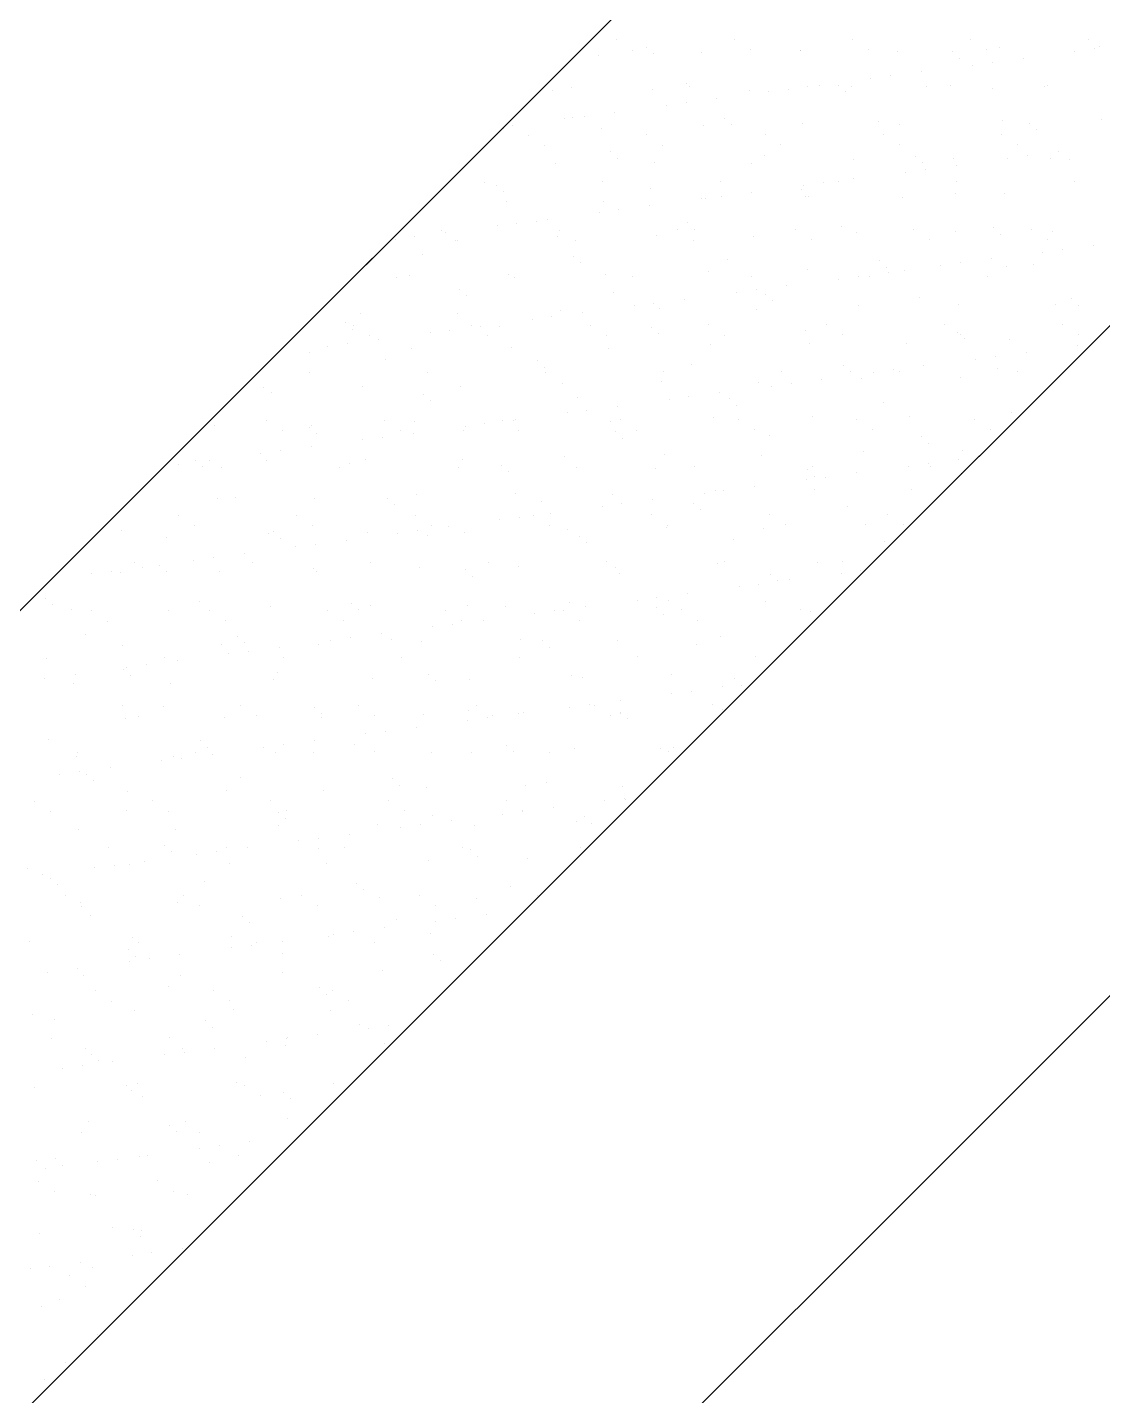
# Model space of a CAD drawing. Header units: millimetres. Extents: x 89805 to 1757503, y 48266 to 267832.
# Drawn here: x 952822.9 to 953106.4, y 127303.3 to 127664.2 of the extents above; entities that cross this region are included whole.
import ezdxf

# ---------------------------------------------------------------- set-up
doc = ezdxf.new("R2010")
doc.units = ezdxf.units.MM
doc.header["$LTSCALE"] = 1000
doc.layers.add('G-装饰造型轮廓线', color=3, linetype='Continuous')
doc.layers.add('WALL', color=111, linetype='Continuous')

msp = doc.modelspace()

# ---------------------------------------------------------------- linework, layer by layer
at = {"color": 8, "ltscale": 0.7}
for p, q in [((952978.16, 127660.84), (952978.16, 127660.84)), ((953009.3, 127660.9), (953009.3, 127660.9)), ((953040.44, 127660.96), (953040.44, 127660.96)), ((953071.58, 127661.01), (953071.58, 127661.01)), ((953102.72, 127661.07), (953102.72, 127661.07)), ((952973.51, 127656.67), (952973.51, 127656.67)), ((952982.37, 127658.16), (952982.37, 127658.16)), ((952986.12, 127658.92), (952986.12, 127658.92)), ((952987.96, 127657.23), (952987.96, 127657.23)), ((953000.52, 127657.65), (953000.52, 127657.65)), ((953013.52, 127658.21), (953013.52, 127658.21)), ((953026.69, 127657.98), (953026.69, 127657.98)), ((953026.72, 127658.03), (953026.72, 127658.03)), ((953044.66, 127658.27), (953044.66, 127658.27)), ((953052.27, 127657.86), (953052.27, 127657.86)), ((953066.73, 127657.69), (953066.73, 127657.69)), ((953075.8, 127658.33), (953075.8, 127658.33)), ((953079.28, 127658.83), (953079.28, 127658.83)), ((953099.04, 127657.78), (953099.04, 127657.78)), ((953104.25, 127658.46), (953104.25, 127658.46)), ((953105.46, 127659.17), (953105.46, 127659.17)), ((953068.58, 127656), (953068.58, 127656)), ((953072.12, 127654.23), (953072.12, 127654.23)), ((953077.33, 127654.92), (953077.33, 127654.92)), ((953085.46, 127655.99), (953085.46, 127655.99)), ((952996.66, 127649.26), (952996.66, 127649.26)), ((953045.21, 127650.69), (953045.21, 127650.69)), ((953050.41, 127651.37), (953050.41, 127651.37)), ((953058.54, 127652.44), (953058.54, 127652.44)), ((952961.45, 127647.42), (952961.45, 127647.42)), ((952966.41, 127648.43), (952966.41, 127648.43)), ((952987.62, 127647.75), (952987.62, 127647.75)), ((952997.56, 127648.49), (952997.56, 127648.49)), ((953004.7, 127645.36), (953004.7, 127645.36)), ((953013.2, 127647.63), (953013.2, 127647.63)), ((953018.29, 127647.14), (953018.29, 127647.14)), ((953023.49, 127647.83), (953023.49, 127647.83)), ((953028.7, 127648.54), (953028.7, 127648.54)), ((953031.62, 127648.9), (953031.62, 127648.9)), ((953036.67, 127648.91), (953036.67, 127648.91)), ((953038.52, 127647.22), (953038.52, 127647.22)), ((953040.21, 127648.61), (953040.21, 127648.61)), ((953059.84, 127648.6), (953059.84, 127648.6)), ((953066.39, 127648.94), (953066.39, 127648.94)), ((953077.28, 127648.03), (953077.28, 127648.03)), ((953090.98, 127648.66), (953090.98, 127648.66)), ((953091.97, 127648.82), (953091.97, 127648.82)), ((952977.79, 127641.81), (952977.79, 127641.81)), ((952991.37, 127643.6), (952991.37, 127643.6)), ((952996.58, 127644.29), (952996.58, 127644.29)), ((952950.87, 127638.27), (952950.87, 127638.27)), ((952964.45, 127640.06), (952964.45, 127640.06)), ((952966.6, 127640.48), (952966.6, 127640.48)), ((952969.66, 127640.74), (952969.66, 127640.74)), ((953001.15, 127638.38), (953001.15, 127638.38)), ((953006.61, 127640.14), (953006.61, 127640.14)), ((953008.46, 127638.45), (953008.46, 127638.45)), ((953027.32, 127638.71), (953027.32, 127638.71)), ((953047.22, 127639.25), (953047.22, 127639.25)), ((953052.9, 127638.59), (953052.9, 127638.59)), ((953079.91, 127639.56), (953079.91, 127639.56)), ((953087.23, 127638.91), (953087.23, 127638.91)), ((953106.09, 127639.9), (953106.09, 127639.9)), ((952948.56, 127637.53), (952948.56, 127637.53)), ((952955.09, 127635.75), (952955.09, 127635.75)), ((952974.14, 127637.41), (952974.14, 127637.41)), ((952986.23, 127635.8), (952986.23, 127635.8)), ((953017.38, 127635.86), (953017.38, 127635.86)), ((953048.52, 127635.92), (953048.52, 127635.92)), ((953079.66, 127635.97), (953079.66, 127635.97)), ((953089.07, 127637.22), (953089.07, 127637.22)), ((952959.31, 127633.06), (952959.31, 127633.06)), ((952976.55, 127631.36), (952976.55, 127631.36)), ((952990.45, 127633.12), (952990.45, 127633.12)), ((953021.59, 127633.17), (953021.59, 127633.17)), ((953052.73, 127633.23), (953052.73, 127633.23)), ((953083.87, 127633.29), (953083.87, 127633.29)), ((953094.68, 127631.31), (953094.68, 127631.31)), ((952962.08, 127628.15), (952962.08, 127628.15)), ((952978.39, 127629.67), (952978.39, 127629.67)), ((952988.25, 127628.49), (952988.25, 127628.49)), ((953013.83, 127628.36), (953013.83, 127628.36)), ((953017.15, 127630.47), (953017.15, 127630.47)), ((953040.84, 127629.34), (953040.84, 127629.34)), ((953057.17, 127630.13), (953057.17, 127630.13)), ((953059.01, 127628.44), (953059.01, 127628.44)), ((953067.02, 127629.67), (953067.02, 127629.67)), ((953067.76, 127627.77), (953067.76, 127627.77)), ((953081.34, 127629.55), (953081.34, 127629.55)), ((953086.55, 127630.24), (953086.55, 127630.24)), ((953092.6, 127629.55), (953092.6, 127629.55)), ((953097.77, 127629.25), (953097.77, 127629.25)), ((953040.84, 127624.22), (953040.84, 127624.22)), ((953054.43, 127626.01), (953054.43, 127626.01)), ((953059.63, 127626.7), (953059.63, 127626.7)), ((952943.35, 127623.33), (952943.35, 127623.33)), ((952946.49, 127622.58), (952946.49, 127622.58)), ((952948.33, 127620.89), (952948.33, 127620.89)), ((952974.49, 127623.39), (952974.49, 127623.39)), ((952987.09, 127621.7), (952987.09, 127621.7)), ((953005.63, 127623.44), (953005.63, 127623.44)), ((953013.92, 127620.68), (953013.92, 127620.68)), ((953027.11, 127621.35), (953027.11, 127621.35)), ((953027.51, 127622.47), (953027.51, 127622.47)), ((953032.71, 127623.15), (953032.71, 127623.15)), ((953036.77, 127623.5), (953036.77, 127623.5)), ((953067.71, 127620.47), (953067.71, 127620.47)), ((953067.91, 127623.56), (953067.91, 127623.56)), ((953080.54, 127620.3), (953080.54, 127620.3)), ((953099.06, 127623.61), (953099.06, 127623.61)), ((952949.19, 127618.26), (952949.19, 127618.26)), ((952974.77, 127618.14), (952974.77, 127618.14)), ((952987.01, 127617.13), (952987.01, 127617.13)), ((953000.59, 127618.92), (953000.59, 127618.92)), ((953001.78, 127619.11), (953001.78, 127619.11)), ((953005.8, 127619.61), (953005.8, 127619.61)), ((953027.95, 127619.44), (953027.95, 127619.44)), ((953028.95, 127619.67), (953028.95, 127619.67)), ((953053.53, 127619.32), (953053.53, 127619.32)), ((952957.03, 127612.92), (952957.03, 127612.92)), ((952960.09, 127613.59), (952960.09, 127613.59)), ((952973.67, 127615.38), (952973.67, 127615.38)), ((952978.88, 127616.06), (952978.88, 127616.06)), ((952932.03, 127610.65), (952932.03, 127610.65)), ((952933.17, 127610.05), (952933.17, 127610.05)), ((952946.75, 127611.84), (952946.75, 127611.84)), ((952951.96, 127612.52), (952951.96, 127612.52)), ((952963.17, 127610.71), (952963.17, 127610.71)), ((952994.31, 127610.76), (952994.31, 127610.76)), ((952997.05, 127612.58), (952997.05, 127612.58)), ((952998.89, 127610.89), (952998.89, 127610.89)), ((953025.45, 127610.82), (953025.45, 127610.82)), ((953037.65, 127611.69), (953037.65, 127611.69)), ((953041.47, 127610.07), (953041.47, 127610.07)), ((953056.59, 127610.87), (953056.59, 127610.87)), ((953067.65, 127610.4), (953067.65, 127610.4)), ((953077.67, 127611.35), (953077.67, 127611.35)), ((953079.51, 127609.66), (953079.51, 127609.66)), ((953087.73, 127610.93), (953087.73, 127610.93)), ((953093.23, 127610.28), (953093.23, 127610.28)), ((952919.84, 127608.29), (952919.84, 127608.29)), ((952925.04, 127608.98), (952925.04, 127608.98)), ((952935.7, 127607.91), (952935.7, 127607.91)), ((952936.24, 127607.96), (952936.24, 127607.96)), ((952962.71, 127608.88), (952962.71, 127608.88)), ((952967.39, 127608.02), (952967.39, 127608.02)), ((952988.88, 127609.22), (952988.88, 127609.22)), ((952998.53, 127608.08), (952998.53, 127608.08)), ((953014.46, 127609.1), (953014.46, 127609.1)), ((953029.67, 127608.13), (953029.67, 127608.13)), ((953060.81, 127608.19), (953060.81, 127608.19)), ((953091.95, 127608.25), (953091.95, 127608.25)), ((953103.9, 127606.63), (953103.9, 127606.63)), ((952926.97, 127604.14), (952926.97, 127604.14)), ((952966.99, 127603.8), (952966.99, 127603.8)), ((952968.83, 127602.11), (952968.83, 127602.11)), ((953007.59, 127602.92), (953007.59, 127602.92)), ((953047.6, 127602.57), (953047.6, 127602.57)), ((953076.98, 127603.09), (953076.98, 127603.09)), ((953090.56, 127604.88), (953090.56, 127604.88)), ((953095.77, 127605.56), (953095.77, 127605.56)), ((952923.64, 127598.66), (952923.64, 127598.66)), ((952949.82, 127598.99), (952949.82, 127598.99)), ((952975.4, 127598.87), (952975.4, 127598.87)), ((953002.41, 127599.84), (953002.41, 127599.84)), ((953028.58, 127600.18), (953028.58, 127600.18)), ((953041.93, 127598.47), (953041.93, 127598.47)), ((953044.85, 127598.46), (953044.85, 127598.46)), ((953049.45, 127600.88), (953049.45, 127600.88)), ((953050.06, 127599.54), (953050.06, 127599.54)), ((953054.16, 127600.05), (953054.16, 127600.05)), ((953063.65, 127601.33), (953063.65, 127601.33)), ((953068.85, 127602.02), (953068.85, 127602.02)), ((953075.99, 127598.52), (953075.99, 127598.52)), ((953081.17, 127601.03), (953081.17, 127601.03)), ((953088.21, 127601.69), (953088.21, 127601.69)), ((952920.28, 127598.23), (952920.28, 127598.23)), ((952936.92, 127595.02), (952936.92, 127595.02)), ((952951.43, 127598.29), (952951.43, 127598.29)), ((952982.57, 127598.35), (952982.57, 127598.35)), ((953013.71, 127598.4), (953013.71, 127598.4)), ((953015.02, 127594.93), (953015.02, 127594.93)), ((953023.14, 127596), (953023.14, 127596)), ((953036.73, 127597.79), (953036.73, 127597.79)), ((952938.77, 127593.34), (952938.77, 127593.34)), ((952977.53, 127594.14), (952977.53, 127594.14)), ((952988.1, 127591.39), (952988.1, 127591.39)), ((952996.23, 127592.46), (952996.23, 127592.46)), ((953009.81, 127594.25), (953009.81, 127594.25)), ((953017.54, 127593.8), (953017.54, 127593.8)), ((953019.39, 127592.11), (953019.39, 127592.11)), ((953058.15, 127592.91), (953058.15, 127592.91)), ((953098.16, 127592.57), (953098.16, 127592.57)), ((952910.75, 127588.77), (952910.75, 127588.77)), ((952936.33, 127588.64), (952936.33, 127588.64)), ((952961.18, 127587.84), (952961.18, 127587.84)), ((952963.34, 127589.62), (952963.34, 127589.62)), ((952969.31, 127588.91), (952969.31, 127588.91)), ((952982.89, 127590.7), (952982.89, 127590.7)), ((952989.51, 127589.95), (952989.51, 127589.95)), ((953015.09, 127589.83), (953015.09, 127589.83)), ((953042.1, 127590.8), (953042.1, 127590.8)), ((953068.28, 127591.13), (953068.28, 127591.13)), ((953093.86, 127591.01), (953093.86, 127591.01)), ((953100.01, 127590.88), (953100.01, 127590.88)), ((952906.86, 127586.25), (952906.86, 127586.25)), ((952908.71, 127584.56), (952908.71, 127584.56)), ((952908.96, 127585.55), (952908.96, 127585.55)), ((952934.26, 127584.3), (952934.26, 127584.3)), ((952940.1, 127585.61), (952940.1, 127585.61)), ((952942.39, 127585.37), (952942.39, 127585.37)), ((952947.47, 127585.36), (952947.47, 127585.36)), ((952955.97, 127587.16), (952955.97, 127587.16)), ((952971.24, 127585.66), (952971.24, 127585.66)), ((952987.48, 127585.02), (952987.48, 127585.02)), ((953002.39, 127585.72), (953002.39, 127585.72)), ((953028.09, 127584.14), (953028.09, 127584.14)), ((953033.53, 127585.78), (953033.53, 127585.78)), ((953064.67, 127585.83), (953064.67, 127585.83)), ((953095.81, 127585.89), (953095.81, 127585.89)), ((952907.34, 127580.76), (952907.34, 127580.76)), ((952913.18, 127582.86), (952913.18, 127582.86)), ((952915.47, 127581.83), (952915.47, 127581.83)), ((952929.06, 127583.61), (952929.06, 127583.61)), ((952944.32, 127582.92), (952944.32, 127582.92)), ((952975.46, 127582.98), (952975.46, 127582.98)), ((952989.33, 127583.33), (952989.33, 127583.33)), ((953003.04, 127580.57), (953003.04, 127580.57)), ((953006.6, 127583.03), (953006.6, 127583.03)), ((953029.21, 127580.91), (953029.21, 127580.91)), ((953037.74, 127583.09), (953037.74, 127583.09)), ((953054.79, 127580.79), (953054.79, 127580.79)), ((953068.1, 127583.79), (953068.1, 127583.79)), ((953068.89, 127583.15), (953068.89, 127583.15)), ((953069.94, 127582.1), (953069.94, 127582.1)), ((953081.8, 127581.76), (953081.8, 127581.76)), ((953100.03, 127583.2), (953100.03, 127583.2)), ((952897.26, 127578.42), (952897.26, 127578.42)), ((952902.14, 127580.07), (952902.14, 127580.07)), ((952924.27, 127579.39), (952924.27, 127579.39)), ((952950.45, 127579.72), (952950.45, 127579.72)), ((952976.03, 127579.6), (952976.03, 127579.6)), ((953078.07, 127577.34), (953078.07, 127577.34)), ((953086.2, 127578.41), (953086.2, 127578.41)), ((953099.78, 127580.2), (953099.78, 127580.2)), ((952917.41, 127576.59), (952917.41, 127576.59)), ((952928.36, 127573.19), (952928.36, 127573.19)), ((952957.42, 127576.24), (952957.42, 127576.24)), ((952959.26, 127574.55), (952959.26, 127574.55)), ((952959.5, 127573.25), (952959.5, 127573.25)), ((952990.64, 127573.31), (952990.64, 127573.31)), ((952998.03, 127575.36), (952998.03, 127575.36)), ((953021.78, 127573.36), (953021.78, 127573.36)), ((953038.04, 127575.01), (953038.04, 127575.01)), ((953039.88, 127573.33), (953039.88, 127573.33)), ((953051.15, 127573.8), (953051.15, 127573.8)), ((953052.93, 127573.42), (953052.93, 127573.42)), ((953059.28, 127574.87), (953059.28, 127574.87)), ((953072.87, 127576.66), (953072.87, 127576.66)), ((953078.64, 127574.13), (953078.64, 127574.13)), ((953084.07, 127573.48), (953084.07, 127573.48)), ((952897.22, 127573.14), (952897.22, 127573.14)), ((952963.97, 127570.35), (952963.97, 127570.35)), ((952990.14, 127570.68), (952990.14, 127570.68)), ((953015.72, 127570.56), (953015.72, 127570.56)), ((953024.24, 127570.25), (953024.24, 127570.25)), ((953032.36, 127571.32), (953032.36, 127571.32)), ((953042.73, 127571.53), (953042.73, 127571.53)), ((953045.95, 127573.11), (953045.95, 127573.11)), ((953068.91, 127571.87), (953068.91, 127571.87)), ((952885.2, 127569.16), (952885.2, 127569.16)), ((952887.34, 127567.81), (952887.34, 127567.81)), ((952911.38, 127569.5), (952911.38, 127569.5)), ((952927.36, 127567.47), (952927.36, 127567.47)), ((952936.96, 127569.37), (952936.96, 127569.37)), ((952967.96, 127566.58), (952967.96, 127566.58)), ((952992.11, 127566.02), (952992.11, 127566.02)), ((952997.32, 127566.71), (952997.32, 127566.71)), ((953005.45, 127567.78), (953005.45, 127567.78)), ((953007.98, 127566.24), (953007.98, 127566.24)), ((953019.03, 127569.57), (953019.03, 127569.57)), ((952929.2, 127565.78), (952929.2, 127565.78)), ((952965.19, 127562.48), (952965.19, 127562.48)), ((952970.4, 127563.17), (952970.4, 127563.17)), ((952978.53, 127564.24), (952978.53, 127564.24)), ((953009.82, 127564.55), (953009.82, 127564.55)), ((953048.58, 127565.35), (953048.58, 127565.35)), ((953082.43, 127562.49), (953082.43, 127562.49)), ((952872.31, 127559.27), (952872.31, 127559.27)), ((952885.9, 127560.45), (952885.9, 127560.45)), ((952897.89, 127559.15), (952897.89, 127559.15)), ((952917.04, 127560.51), (952917.04, 127560.51)), ((952924.9, 127560.12), (952924.9, 127560.12)), ((952938.28, 127558.94), (952938.28, 127558.94)), ((952943.48, 127559.62), (952943.48, 127559.62)), ((952948.18, 127560.57), (952948.18, 127560.57)), ((952951.08, 127560.46), (952951.08, 127560.46)), ((952951.61, 127560.69), (952951.61, 127560.69)), ((952976.66, 127560.33), (952976.66, 127560.33)), ((952979.32, 127560.62), (952979.32, 127560.62)), ((953003.67, 127561.31), (953003.67, 127561.31)), ((953010.46, 127560.68), (953010.46, 127560.68)), ((953029.84, 127561.64), (953029.84, 127561.64)), ((953041.6, 127560.74), (953041.6, 127560.74)), ((953055.42, 127561.52), (953055.42, 127561.52)), ((953072.75, 127560.79), (953072.75, 127560.79)), ((952890.11, 127557.77), (952890.11, 127557.77)), ((952897.3, 127558.69), (952897.3, 127558.69)), ((952899.14, 127557), (952899.14, 127557)), ((952911.36, 127555.39), (952911.36, 127555.39)), ((952916.56, 127556.08), (952916.56, 127556.08)), ((952921.26, 127557.82), (952921.26, 127557.82)), ((952924.69, 127557.15), (952924.69, 127557.15)), ((952937.9, 127557.81), (952937.9, 127557.81)), ((952952.4, 127557.88), (952952.4, 127557.88)), ((952977.92, 127557.46), (952977.92, 127557.46)), ((952979.76, 127555.77), (952979.76, 127555.77)), ((952983.54, 127557.94), (952983.54, 127557.94)), ((953014.68, 127557.99), (953014.68, 127557.99)), ((953018.52, 127556.58), (953018.52, 127556.58)), ((953045.82, 127558.05), (953045.82, 127558.05)), ((953058.54, 127556.23), (953058.54, 127556.23)), ((953076.96, 127558.11), (953076.96, 127558.11)), ((952884.44, 127551.85), (952884.44, 127551.85)), ((952889.65, 127552.53), (952889.65, 127552.53)), ((952897.78, 127553.6), (952897.78, 127553.6)), ((953043.36, 127552.26), (953043.36, 127552.26)), ((953060.38, 127554.54), (953060.38, 127554.54)), ((953069.54, 127552.6), (953069.54, 127552.6)), ((952862.73, 127548.99), (952862.73, 127548.99)), ((952867.24, 127549.91), (952867.24, 127549.91)), ((952869.08, 127548.22), (952869.08, 127548.22)), ((952870.86, 127550.06), (952870.86, 127550.06)), ((952874.15, 127548.04), (952874.15, 127548.04)), ((952885.83, 127549.9), (952885.83, 127549.9)), ((952905.29, 127548.1), (952905.29, 127548.1)), ((952907.84, 127549.03), (952907.84, 127549.03)), ((952912.01, 127550.23), (952912.01, 127550.23)), ((952936.44, 127548.15), (952936.44, 127548.15)), ((952937.59, 127550.11), (952937.59, 127550.11)), ((952947.86, 127548.68), (952947.86, 127548.68)), ((952964.6, 127551.08), (952964.6, 127551.08)), ((952967.58, 127548.21), (952967.58, 127548.21)), ((952990.77, 127551.41), (952990.77, 127551.41)), ((952998.72, 127548.27), (952998.72, 127548.27)), ((953016.35, 127551.29), (953016.35, 127551.29)), ((953029.86, 127548.32), (953029.86, 127548.32)), ((953055.17, 127548.43), (953055.17, 127548.43)), ((953060.37, 127549.12), (953060.37, 127549.12)), ((953061, 127548.38), (953061, 127548.38)), ((953068.5, 127550.19), (953068.5, 127550.19)), ((952949.7, 127547), (952949.7, 127547)), ((952988.46, 127547.8), (952988.46, 127547.8)), ((953028.25, 127544.89), (953028.25, 127544.89)), ((953028.47, 127547.46), (953028.47, 127547.46)), ((953030.32, 127545.77), (953030.32, 127545.77)), ((953033.45, 127545.58), (953033.45, 127545.58)), ((953041.58, 127546.65), (953041.58, 127546.65)), ((953069.08, 127546.57), (953069.08, 127546.57)), ((952925.53, 127540.85), (952925.53, 127540.85)), ((952951.71, 127541.19), (952951.71, 127541.19)), ((952977.29, 127541.06), (952977.29, 127541.06)), ((953001.33, 127541.35), (953001.33, 127541.35)), ((953004.3, 127542.04), (953004.3, 127542.04)), ((953006.54, 127542.03), (953006.54, 127542.03)), ((953014.67, 127543.1), (953014.67, 127543.1)), ((953030.47, 127542.37), (953030.47, 127542.37)), ((953056.05, 127542.25), (953056.05, 127542.25)), ((952872.94, 127540), (952872.94, 127540)), ((952877.78, 127540.25), (952877.78, 127540.25)), ((952898.52, 127539.88), (952898.52, 127539.88)), ((952917.79, 127539.91), (952917.79, 127539.91)), ((952919.64, 127538.22), (952919.64, 127538.22)), ((952958.4, 127539.02), (952958.4, 127539.02)), ((952974.41, 127537.8), (952974.41, 127537.8)), ((952979.62, 127538.49), (952979.62, 127538.49)), ((952987.75, 127539.56), (952987.75, 127539.56)), ((952998.41, 127538.68), (952998.41, 127538.68)), ((953039.02, 127537.8), (953039.02, 127537.8)), ((952862.83, 127535.36), (952862.83, 127535.36)), ((952893.97, 127535.41), (952893.97, 127535.41)), ((952925.11, 127535.47), (952925.11, 127535.47)), ((952947.5, 127534.26), (952947.5, 127534.26)), ((952952.7, 127534.94), (952952.7, 127534.94)), ((952956.26, 127535.53), (952956.26, 127535.53)), ((952960.83, 127536.01), (952960.83, 127536.01)), ((952987.4, 127535.58), (952987.4, 127535.58)), ((953000.26, 127536.99), (953000.26, 127536.99)), ((953018.54, 127535.64), (953018.54, 127535.64)), ((953049.68, 127535.7), (953049.68, 127535.7)), ((952847.72, 127531.47), (952847.72, 127531.47)), ((952867.05, 127532.67), (952867.05, 127532.67)), ((952886.46, 127530.63), (952886.46, 127530.63)), ((952887.73, 127531.13), (952887.73, 127531.13)), ((952898.19, 127532.73), (952898.19, 127532.73)), ((952912.64, 127530.96), (952912.64, 127530.96)), ((952920.58, 127530.71), (952920.58, 127530.71)), ((952925.78, 127531.4), (952925.78, 127531.4)), ((952928.34, 127530.25), (952928.34, 127530.25)), ((952929.33, 127532.78), (952929.33, 127532.78)), ((952933.91, 127532.47), (952933.91, 127532.47)), ((952938.22, 127530.84), (952938.22, 127530.84)), ((952960.47, 127532.84), (952960.47, 127532.84)), ((952965.23, 127531.81), (952965.23, 127531.81)), ((952968.35, 127529.9), (952968.35, 127529.9)), ((952991.4, 127532.15), (952991.4, 127532.15)), ((952991.61, 127532.9), (952991.61, 127532.9)), ((953016.98, 127532.02), (953016.98, 127532.02)), ((953022.76, 127532.95), (953022.76, 127532.95)), ((953043.99, 127533), (953043.99, 127533)), ((953053.9, 127533.01), (953053.9, 127533.01)), ((952859.45, 127529.65), (952859.45, 127529.65)), ((952889.58, 127529.44), (952889.58, 127529.44)), ((952893.66, 127527.17), (952893.66, 127527.17)), ((952898.87, 127527.86), (952898.87, 127527.86)), ((952907, 127528.93), (952907, 127528.93)), ((952970.2, 127528.21), (952970.2, 127528.21)), ((953008.96, 127529.02), (953008.96, 127529.02)), ((953048.97, 127528.68), (953048.97, 127528.68)), ((952851.09, 127522.94), (952851.09, 127522.94)), ((952866.74, 127523.63), (952866.74, 127523.63)), ((952871.95, 127524.31), (952871.95, 127524.31)), ((952880.08, 127525.38), (952880.08, 127525.38)), ((952882.23, 127523), (952882.23, 127523)), ((952913.37, 127523.05), (952913.37, 127523.05)), ((952944.51, 127523.11), (952944.51, 127523.11)), ((952975.65, 127523.17), (952975.65, 127523.17)), ((953004.93, 127522.77), (953004.93, 127522.77)), ((953006.8, 127523.22), (953006.8, 127523.22)), ((953031.1, 127523.1), (953031.1, 127523.1)), ((953037.94, 127523.28), (953037.94, 127523.28)), ((952839.83, 127520.08), (952839.83, 127520.08)), ((952845.03, 127520.77), (952845.03, 127520.77)), ((952847.39, 127520.4), (952847.39, 127520.4)), ((952853.16, 127521.84), (952853.16, 127521.84)), ((952857.67, 127522.35), (952857.67, 127522.35)), ((952859.52, 127520.67), (952859.52, 127520.67)), ((952873.57, 127520.73), (952873.57, 127520.73)), ((952898.28, 127521.47), (952898.28, 127521.47)), ((952899.15, 127520.61), (952899.15, 127520.61)), ((952926.16, 127521.59), (952926.16, 127521.59)), ((952938.29, 127521.13), (952938.29, 127521.13)), ((952940.13, 127519.44), (952940.13, 127519.44)), ((952952.34, 127521.92), (952952.34, 127521.92)), ((952977.92, 127521.8), (952977.92, 127521.8)), ((952978.9, 127520.24), (952978.9, 127520.24)), ((953018.91, 127519.9), (953018.91, 127519.9)), ((953037.47, 127520.21), (953037.47, 127520.21)), ((953042.67, 127520.9), (953042.67, 127520.9)), ((953010.55, 127516.67), (953010.55, 127516.67)), ((953015.76, 127517.35), (953015.76, 127517.35)), ((953020.75, 127518.21), (953020.75, 127518.21)), ((953023.89, 127518.42), (953023.89, 127518.42)), ((952827.61, 127513.58), (952827.61, 127513.58)), ((952829.45, 127511.89), (952829.45, 127511.89)), ((952868.21, 127512.69), (952868.21, 127512.69)), ((952908.23, 127512.35), (952908.23, 127512.35)), ((952965.86, 127512.54), (952965.86, 127512.54)), ((952983.63, 127513.12), (952983.63, 127513.12)), ((952988.84, 127513.81), (952988.84, 127513.81)), ((952992.03, 127512.88), (952992.03, 127512.88)), ((952996.97, 127514.88), (952996.97, 127514.88)), ((953017.61, 127512.75), (953017.61, 127512.75)), ((952834.5, 127510.51), (952834.5, 127510.51)), ((952839.77, 127510.26), (952839.77, 127510.26)), ((952860.08, 127510.39), (952860.08, 127510.39)), ((952870.91, 127510.31), (952870.91, 127510.31)), ((952887.09, 127511.36), (952887.09, 127511.36)), ((952902.05, 127510.37), (952902.05, 127510.37)), ((952910.07, 127510.66), (952910.07, 127510.66)), ((952913.27, 127511.69), (952913.27, 127511.69)), ((952933.19, 127510.43), (952933.19, 127510.43)), ((952938.85, 127511.57), (952938.85, 127511.57)), ((952948.83, 127511.47), (952948.83, 127511.47)), ((952956.72, 127509.58), (952956.72, 127509.58)), ((952961.92, 127510.27), (952961.92, 127510.27)), ((952964.33, 127510.48), (952964.33, 127510.48)), ((952970.05, 127511.34), (952970.05, 127511.34)), ((952988.85, 127511.12), (952988.85, 127511.12)), ((952990.69, 127509.43), (952990.69, 127509.43)), ((952995.47, 127510.54), (952995.47, 127510.54)), ((953026.62, 127510.6), (953026.62, 127510.6)), ((953029.45, 127510.24), (953029.45, 127510.24)), ((952843.98, 127507.57), (952843.98, 127507.57)), ((952875.12, 127507.63), (952875.12, 127507.63)), ((952906.27, 127507.68), (952906.27, 127507.68)), ((952929.8, 127506.04), (952929.8, 127506.04)), ((952935, 127506.72), (952935, 127506.72)), ((952937.41, 127507.74), (952937.41, 127507.74)), ((952943.13, 127507.79), (952943.13, 127507.79)), ((952968.55, 127507.8), (952968.55, 127507.8)), ((952999.69, 127507.85), (952999.69, 127507.85)), ((952838.15, 127503.92), (952838.15, 127503.92)), ((952848.02, 127501.13), (952848.02, 127501.13)), ((952874.2, 127501.47), (952874.2, 127501.47)), ((952878.17, 127503.57), (952878.17, 127503.57)), ((952880.01, 127501.88), (952880.01, 127501.88)), ((952899.78, 127501.34), (952899.78, 127501.34)), ((952902.88, 127502.49), (952902.88, 127502.49)), ((952908.09, 127503.18), (952908.09, 127503.18)), ((952916.22, 127504.25), (952916.22, 127504.25)), ((952918.77, 127502.69), (952918.77, 127502.69)), ((952926.79, 127502.32), (952926.79, 127502.32)), ((952952.97, 127502.65), (952952.97, 127502.65)), ((952958.79, 127502.35), (952958.79, 127502.35)), ((952978.55, 127502.53), (952978.55, 127502.53)), ((952999.39, 127501.46), (952999.39, 127501.46)), ((953005.56, 127503.5), (953005.56, 127503.5)), ((952828.02, 127497.84), (952828.02, 127497.84)), ((952859.16, 127497.9), (952859.16, 127497.9)), ((952875.96, 127498.95), (952875.96, 127498.95)), ((952881.17, 127499.63), (952881.17, 127499.63)), ((952889.3, 127500.71), (952889.3, 127500.71)), ((952890.31, 127497.96), (952890.31, 127497.96)), ((952921.45, 127498.01), (952921.45, 127498.01)), ((952952.59, 127498.07), (952952.59, 127498.07)), ((952960.63, 127500.66), (952960.63, 127500.66)), ((952983.73, 127498.13), (952983.73, 127498.13)), ((953014.87, 127498.18), (953014.87, 127498.18)), ((952848.11, 127494.8), (952848.11, 127494.8)), ((952849.05, 127495.41), (952849.05, 127495.41)), ((952854.25, 127496.09), (952854.25, 127496.09)), ((952862.38, 127497.16), (952862.38, 127497.16)), ((952888.71, 127493.91), (952888.71, 127493.91)), ((952827.33, 127492.55), (952827.33, 127492.55)), ((952835.13, 127491.24), (952835.13, 127491.24)), ((952835.46, 127493.62), (952835.46, 127493.62)), ((952849.95, 127493.11), (952849.95, 127493.11)), ((952860.71, 127491.12), (952860.71, 127491.12)), ((952887.72, 127492.09), (952887.72, 127492.09)), ((952913.9, 127492.42), (952913.9, 127492.42)), ((952928.73, 127493.57), (952928.73, 127493.57)), ((952930.57, 127491.88), (952930.57, 127491.88)), ((952939.48, 127492.3), (952939.48, 127492.3)), ((952966.49, 127493.28), (952966.49, 127493.28)), ((952969.33, 127492.68), (952969.33, 127492.68)), ((952992.66, 127493.61), (952992.66, 127493.61)), ((953006.19, 127490.2), (953006.19, 127490.2)), ((953009.34, 127492.34), (953009.34, 127492.34)), ((953011.19, 127490.65), (953011.19, 127490.65)), ((952979.27, 127486.66), (952979.27, 127486.66)), ((952992.85, 127488.45), (952992.85, 127488.45)), ((952998.06, 127489.13), (952998.06, 127489.13)), ((952847.84, 127485.22), (952847.84, 127485.22)), ((952858.65, 127485.14), (952858.65, 127485.14)), ((952878.98, 127485.27), (952878.98, 127485.27)), ((952898.66, 127484.79), (952898.66, 127484.79)), ((952900.51, 127483.1), (952900.51, 127483.1)), ((952910.13, 127485.33), (952910.13, 127485.33)), ((952927.42, 127483.05), (952927.42, 127483.05)), ((952939.27, 127483.91), (952939.27, 127483.91)), ((952941.27, 127485.39), (952941.27, 127485.39)), ((952952.35, 127483.12), (952952.35, 127483.12)), ((952953.6, 127483.38), (952953.6, 127483.38)), ((952965.94, 127484.9), (952965.94, 127484.9)), ((952971.14, 127485.59), (952971.14, 127485.59)), ((952972.41, 127485.44), (952972.41, 127485.44)), ((952979.18, 127483.26), (952979.18, 127483.26)), ((952979.28, 127483.56), (952979.28, 127483.56)), ((953003.55, 127485.5), (953003.55, 127485.5)), ((953006.19, 127484.23), (953006.19, 127484.23)), ((952848.65, 127481.86), (952848.65, 127481.86)), ((952852.06, 127482.53), (952852.06, 127482.53)), ((952874.83, 127482.2), (952874.83, 127482.2)), ((952883.2, 127482.59), (952883.2, 127482.59)), ((952900.41, 127482.08), (952900.41, 127482.08)), ((952914.34, 127482.64), (952914.34, 127482.64)), ((952925.44, 127479.57), (952925.44, 127479.57)), ((952939.02, 127481.36), (952939.02, 127481.36)), ((952944.22, 127482.04), (952944.22, 127482.04)), ((952945.48, 127482.7), (952945.48, 127482.7)), ((952976.63, 127482.76), (952976.63, 127482.76)), ((952981.13, 127481.87), (952981.13, 127481.87)), ((952828.59, 127476.36), (952828.59, 127476.36)), ((952868.6, 127476.01), (952868.6, 127476.01)), ((952898.52, 127476.03), (952898.52, 127476.03)), ((952912.1, 127477.82), (952912.1, 127477.82)), ((952917.31, 127478.5), (952917.31, 127478.5)), ((952836.1, 127472.8), (952836.1, 127472.8)), ((952867.24, 127472.86), (952867.24, 127472.86)), ((952870.45, 127474.33), (952870.45, 127474.33)), ((952871.6, 127472.48), (952871.6, 127472.48)), ((952885.18, 127474.27), (952885.18, 127474.27)), ((952888.35, 127472.82), (952888.35, 127472.82)), ((952890.39, 127474.96), (952890.39, 127474.96)), ((952898.38, 127472.92), (952898.38, 127472.92)), ((952909.21, 127475.13), (952909.21, 127475.13)), ((952914.53, 127473.16), (952914.53, 127473.16)), ((952929.52, 127472.97), (952929.52, 127472.97)), ((952940.11, 127473.03), (952940.11, 127473.03)), ((952949.22, 127474.79), (952949.22, 127474.79)), ((952951.07, 127473.1), (952951.07, 127473.1)), ((952960.67, 127473.03), (952960.67, 127473.03)), ((952967.12, 127474.01), (952967.12, 127474.01)), ((952989.83, 127473.9), (952989.83, 127473.9)), ((952991.81, 127473.09), (952991.81, 127473.09)), ((952993.29, 127474.34), (952993.29, 127474.34)), ((952835.76, 127471.97), (952835.76, 127471.97)), ((952844.68, 127468.94), (952844.68, 127468.94)), ((952858.27, 127470.73), (952858.27, 127470.73)), ((952861.34, 127471.85), (952861.34, 127471.85)), ((952863.47, 127471.41), (952863.47, 127471.41)), ((952831.35, 127467.18), (952831.35, 127467.18)), ((952836.55, 127467.87), (952836.55, 127467.87)), ((952838.54, 127467.24), (952838.54, 127467.24)), ((952840.39, 127465.55), (952840.39, 127465.55)), ((952879.15, 127466.35), (952879.15, 127466.35)), ((952919.16, 127466.01), (952919.16, 127466.01)), ((952959.77, 127465.13), (952959.77, 127465.13)), ((952849.28, 127462.6), (952849.28, 127462.6)), ((952875.46, 127462.93), (952875.46, 127462.93)), ((952901.04, 127462.81), (952901.04, 127462.81)), ((952921, 127464.32), (952921, 127464.32)), ((952928.05, 127463.78), (952928.05, 127463.78)), ((952954.23, 127464.11), (952954.23, 127464.11)), ((952979.81, 127463.99), (952979.81, 127463.99)), ((952824.78, 127460.12), (952824.78, 127460.12)), ((952855.92, 127460.18), (952855.92, 127460.18)), ((952887.06, 127460.23), (952887.06, 127460.23)), ((952918.2, 127460.29), (952918.2, 127460.29)), ((952949.34, 127460.35), (952949.34, 127460.35)), ((952961.57, 127458.44), (952961.57, 127458.44)), ((952975.16, 127460.23), (952975.16, 127460.23)), ((952980.36, 127460.91), (952980.36, 127460.91)), ((952980.48, 127460.4), (952980.48, 127460.4)), ((952828.99, 127457.43), (952828.99, 127457.43)), ((952849.09, 127457.58), (952849.09, 127457.58)), ((952860.14, 127457.49), (952860.14, 127457.49)), ((952889.1, 127457.23), (952889.1, 127457.23)), ((952890.94, 127455.54), (952890.94, 127455.54)), ((952891.28, 127457.55), (952891.28, 127457.55)), ((952922.42, 127457.6), (952922.42, 127457.6)), ((952929.7, 127456.35), (952929.7, 127456.35)), ((952934.66, 127454.89), (952934.66, 127454.89)), ((952948.24, 127456.68), (952948.24, 127456.68)), ((952953.44, 127457.37), (952953.44, 127457.37)), ((952953.56, 127457.66), (952953.56, 127457.66)), ((952967.75, 127454.74), (952967.75, 127454.74)), ((952969.72, 127456.01), (952969.72, 127456.01)), ((952971.56, 127454.32), (952971.56, 127454.32)), ((952836.39, 127452.7), (952836.39, 127452.7)), ((952861.97, 127452.58), (952861.97, 127452.58)), ((952888.98, 127453.55), (952888.98, 127453.55)), ((952907.74, 127451.35), (952907.74, 127451.35)), ((952915.16, 127453.89), (952915.16, 127453.89)), ((952921.32, 127453.14), (952921.32, 127453.14)), ((952926.53, 127453.82), (952926.53, 127453.82)), ((952940.74, 127453.77), (952940.74, 127453.77)), ((952844.18, 127447.76), (952844.18, 127447.76)), ((952859.04, 127448.46), (952859.04, 127448.46)), ((952875.32, 127447.82), (952875.32, 127447.82)), ((952880.82, 127447.81), (952880.82, 127447.81)), ((952894.4, 127449.59), (952894.4, 127449.59)), ((952899.61, 127450.28), (952899.61, 127450.28)), ((952899.64, 127447.57), (952899.64, 127447.57)), ((952906.46, 127447.87), (952906.46, 127447.87)), ((952937.6, 127447.93), (952937.6, 127447.93)), ((952939.66, 127447.23), (952939.66, 127447.23)), ((952968.74, 127447.99), (952968.74, 127447.99)), ((952849.91, 127443.33), (952849.91, 127443.33)), ((952853.9, 127444.26), (952853.9, 127444.26)), ((952860.88, 127446.77), (952860.88, 127446.77)), ((952867.49, 127446.05), (952867.49, 127446.05)), ((952872.69, 127446.74), (952872.69, 127446.74)), ((952876.09, 127443.66), (952876.09, 127443.66)), ((952901.67, 127443.54), (952901.67, 127443.54)), ((952928.68, 127444.51), (952928.68, 127444.51)), ((952941.5, 127445.54), (952941.5, 127445.54)), ((952954.86, 127444.85), (952954.86, 127444.85)), ((952822.9, 127442.36), (952822.9, 127442.36)), ((952826.99, 127440.72), (952826.99, 127440.72)), ((952828.98, 127439.68), (952828.98, 127439.68)), ((952840.57, 127442.51), (952840.57, 127442.51)), ((952845.77, 127443.19), (952845.77, 127443.19)), ((952830.82, 127437.99), (952830.82, 127437.99)), ((952869.58, 127438.8), (952869.58, 127438.8)), ((952909.6, 127438.45), (952909.6, 127438.45)), ((952911.44, 127436.76), (952911.44, 127436.76)), ((952950.2, 127437.57), (952950.2, 127437.57)), ((952832.85, 127435.08), (952832.85, 127435.08)), ((952837.02, 127433.44), (952837.02, 127433.44)), ((952862.6, 127433.31), (952862.6, 127433.31)), ((952864, 127435.14), (952864, 127435.14)), ((952889.61, 127434.29), (952889.61, 127434.29)), ((952895.14, 127435.19), (952895.14, 127435.19)), ((952899.35, 127432.51), (952899.35, 127432.51)), ((952915.79, 127434.62), (952915.79, 127434.62)), ((952926.28, 127435.25), (952926.28, 127435.25)), ((952930.5, 127432.56), (952930.5, 127432.56)), ((952941.37, 127434.5), (952941.37, 127434.5)), ((952957.42, 127435.3), (952957.42, 127435.3)), ((952837.07, 127432.39), (952837.07, 127432.39)), ((952839.52, 127430.02), (952839.52, 127430.02)), ((952868.21, 127432.45), (952868.21, 127432.45)), ((952879.53, 127429.68), (952879.53, 127429.68)), ((952935.75, 127429.15), (952935.75, 127429.15)), ((952943.88, 127430.22), (952943.88, 127430.22)), ((952881.38, 127427.99), (952881.38, 127427.99)), ((952908.83, 127425.6), (952908.83, 127425.6)), ((952916.96, 127426.67), (952916.96, 127426.67)), ((952920.14, 127428.79), (952920.14, 127428.79)), ((952929.31, 127425.24), (952929.31, 127425.24)), ((952930.54, 127428.46), (952930.54, 127428.46)), ((952823.53, 127423.09), (952823.53, 127423.09)), ((952850.54, 127424.06), (952850.54, 127424.06)), ((952852.25, 127422.72), (952852.25, 127422.72)), ((952876.72, 127424.39), (952876.72, 127424.39)), ((952881.91, 127422.06), (952881.91, 127422.06)), ((952883.39, 127422.78), (952883.39, 127422.78)), ((952890.04, 127423.13), (952890.04, 127423.13)), ((952902.3, 127424.27), (952902.3, 127424.27)), ((952903.62, 127424.92), (952903.62, 127424.92)), ((952914.53, 127422.83), (952914.53, 127422.83)), ((952849.47, 127420.9), (952849.47, 127420.9)), ((952851.32, 127419.21), (952851.32, 127419.21)), ((952854.99, 127418.51), (952854.99, 127418.51)), ((952863.12, 127419.58), (952863.12, 127419.58)), ((952876.71, 127421.37), (952876.71, 127421.37)), ((952890.08, 127420.01), (952890.08, 127420.01)), ((952930.09, 127419.67), (952930.09, 127419.67)), ((952828.08, 127414.97), (952828.08, 127414.97)), ((952836.21, 127416.04), (952836.21, 127416.04)), ((952849.79, 127417.83), (952849.79, 127417.83)), ((952890.24, 127415.02), (952890.24, 127415.02)), ((952916.42, 127415.35), (952916.42, 127415.35)), ((952931.94, 127417.98), (952931.94, 127417.98)), ((952837.65, 127414.17), (952837.65, 127414.17)), ((952860.02, 127411.24), (952860.02, 127411.24)), ((952863.23, 127414.04), (952863.23, 127414.04)), ((952900.03, 127410.89), (952900.03, 127410.89)), ((952840.93, 127410.04), (952840.93, 127410.04)), ((952845.15, 127407.35), (952845.15, 127407.35)), ((952872.07, 127410.09), (952872.07, 127410.09)), ((952876.29, 127407.41), (952876.29, 127407.41)), ((952901.87, 127409.2), (952901.87, 127409.2)), ((952903.21, 127410.15), (952903.21, 127410.15)), ((952907.43, 127407.46), (952907.43, 127407.46)), ((952824.16, 127403.82), (952824.16, 127403.82)), ((952851.17, 127404.79), (952851.17, 127404.79)), ((952877.35, 127405.13), (952877.35, 127405.13)), ((952902.93, 127405), (952902.93, 127405)), ((952829.96, 127402.46), (952829.96, 127402.46)), ((952869.97, 127402.12), (952869.97, 127402.12)), ((952871.81, 127400.43), (952871.81, 127400.43)), ((952910.57, 127401.23), (952910.57, 127401.23)), ((952912.84, 127400.24), (952912.84, 127400.24)), ((952918.05, 127400.92), (952918.05, 127400.92)), ((952829.19, 127397.62), (952829.19, 127397.62)), ((952860.33, 127397.68), (952860.33, 127397.68)), ((952885.93, 127396.7), (952885.93, 127396.7)), ((952891.13, 127397.38), (952891.13, 127397.38)), ((952891.47, 127397.74), (952891.47, 127397.74)), ((952899.26, 127398.45), (952899.26, 127398.45)), ((952838.28, 127394.9), (952838.28, 127394.9)), ((952839.91, 127393.34), (952839.91, 127393.34)), ((952859.01, 127393.15), (952859.01, 127393.15)), ((952863.86, 127394.78), (952863.86, 127394.78)), ((952864.21, 127393.84), (952864.21, 127393.84)), ((952872.34, 127394.91), (952872.34, 127394.91)), ((952890.87, 127395.75), (952890.87, 127395.75)), ((952917.05, 127396.08), (952917.05, 127396.08)), ((952832.09, 127389.61), (952832.09, 127389.61)), ((952837.3, 127390.29), (952837.3, 127390.29)), ((952841.75, 127391.65), (952841.75, 127391.65)), ((952845.43, 127391.36), (952845.43, 127391.36)), ((952880.51, 127392.46), (952880.51, 127392.46)), ((952877.98, 127385.86), (952877.98, 127385.86)), ((952903.56, 127385.73), (952903.56, 127385.73)), ((952824.79, 127384.55), (952824.79, 127384.55)), ((952849.01, 127385), (952849.01, 127385)), ((952850.45, 127383.68), (952850.45, 127383.68)), ((952851.8, 127385.52), (952851.8, 127385.52)), ((952853.22, 127382.31), (952853.22, 127382.31)), ((952880.15, 127385.05), (952880.15, 127385.05)), ((952884.36, 127382.37), (952884.36, 127382.37)), ((952890.47, 127383.34), (952890.47, 127383.34)), ((952892.31, 127381.65), (952892.31, 127381.65)), ((952838.91, 127375.63), (952838.91, 127375.63)), ((952864.49, 127375.51), (952864.49, 127375.51)), ((952891.5, 127376.48), (952891.5, 127376.48)), ((952837.26, 127372.58), (952837.26, 127372.58)), ((952860.4, 127374.56), (952860.4, 127374.56)), ((952862.25, 127372.87), (952862.25, 127372.87)), ((952868.4, 127372.64), (952868.4, 127372.64)), ((952868.23, 127368.47), (952868.23, 127368.47)), ((952873.43, 127369.16), (952873.43, 127369.16)), ((952881.56, 127370.23), (952881.56, 127370.23)), ((952825.42, 127365.28), (952825.42, 127365.28)), ((952830.34, 127365.78), (952830.34, 127365.78)), ((952832.19, 127364.09), (952832.19, 127364.09)), ((952841.31, 127364.93), (952841.31, 127364.93)), ((952846.52, 127365.62), (952846.52, 127365.62)), ((952852.43, 127366.26), (952852.43, 127366.26)), ((952854.65, 127366.69), (952854.65, 127366.69)), ((952870.95, 127364.9), (952870.95, 127364.9)), ((952878.61, 127366.59), (952878.61, 127366.59)), ((952827.73, 127363.14), (952827.73, 127363.14)), ((952825.94, 127359.9), (952825.94, 127359.9)), ((952830.16, 127357.21), (952830.16, 127357.21)), ((952857.08, 127359.96), (952857.08, 127359.96)), ((952861.3, 127357.27), (952861.3, 127357.27)), ((952839.54, 127356.36), (952839.54, 127356.36)), ((952840.89, 127356.12), (952840.89, 127356.12)), ((952865.12, 127356.24), (952865.12, 127356.24)), ((952826.05, 127346.01), (952826.05, 127346.01)), ((952845.34, 127347.54), (952845.34, 127347.54)), ((952850.84, 127347), (952850.84, 127347)), ((952853.06, 127346.99), (952853.06, 127346.99)), ((952852.68, 127345.31), (952852.68, 127345.31)), ((952850.53, 127340.25), (952850.53, 127340.25)), ((952855.74, 127340.94), (952855.74, 127340.94)), ((952863.87, 127342.01), (952863.87, 127342.01)), ((952823.61, 127336.71), (952823.61, 127336.71)), ((952828.82, 127337.39), (952828.82, 127337.39)), ((952836.95, 127338.46), (952836.95, 127338.46)), ((952840.17, 127337.09), (952840.17, 127337.09)), ((952834.02, 127334.86), (952834.02, 127334.86)), ((952838.23, 127332.17), (952838.23, 127332.17)), ((952831.32, 127328.56), (952831.32, 127328.56)), ((952826.68, 127326.75), (952826.68, 127326.75)), ((952841.27, 127319.44), (952841.27, 127319.44)), ((952832.83, 127312.03), (952832.83, 127312.03)), ((952827.31, 127307.48), (952827.31, 127307.48))]:
    msp.add_line(p, q, dxfattribs=at)
at = {"color": 3, "ltscale": 0.7}
msp.add_lwpolyline([(954986.89, 129676.28), (950842.57, 125532.01), (950948.63, 125425.94), (955199.02, 129676.28)], dxfattribs=at)
at = {"layer": 'G-装饰造型轮廓线', "color": 7, "ltscale": 0.7}
msp.add_lwpolyline([(955375.8, 129676.28), (951037.02, 125337.55), (950842.57, 125532.01)], dxfattribs=at)
at = {"layer": 'WALL', "color": 4, "ltscale": 0.7}
msp.add_lwpolyline([(950837.02, 125526.46), (954986.89, 129676.28)], dxfattribs=at)
msp.add_lwpolyline([(950837.02, 125526.46), (954986.89, 129676.28)], dxfattribs=at)

doc.saveas('drawing.dxf')
